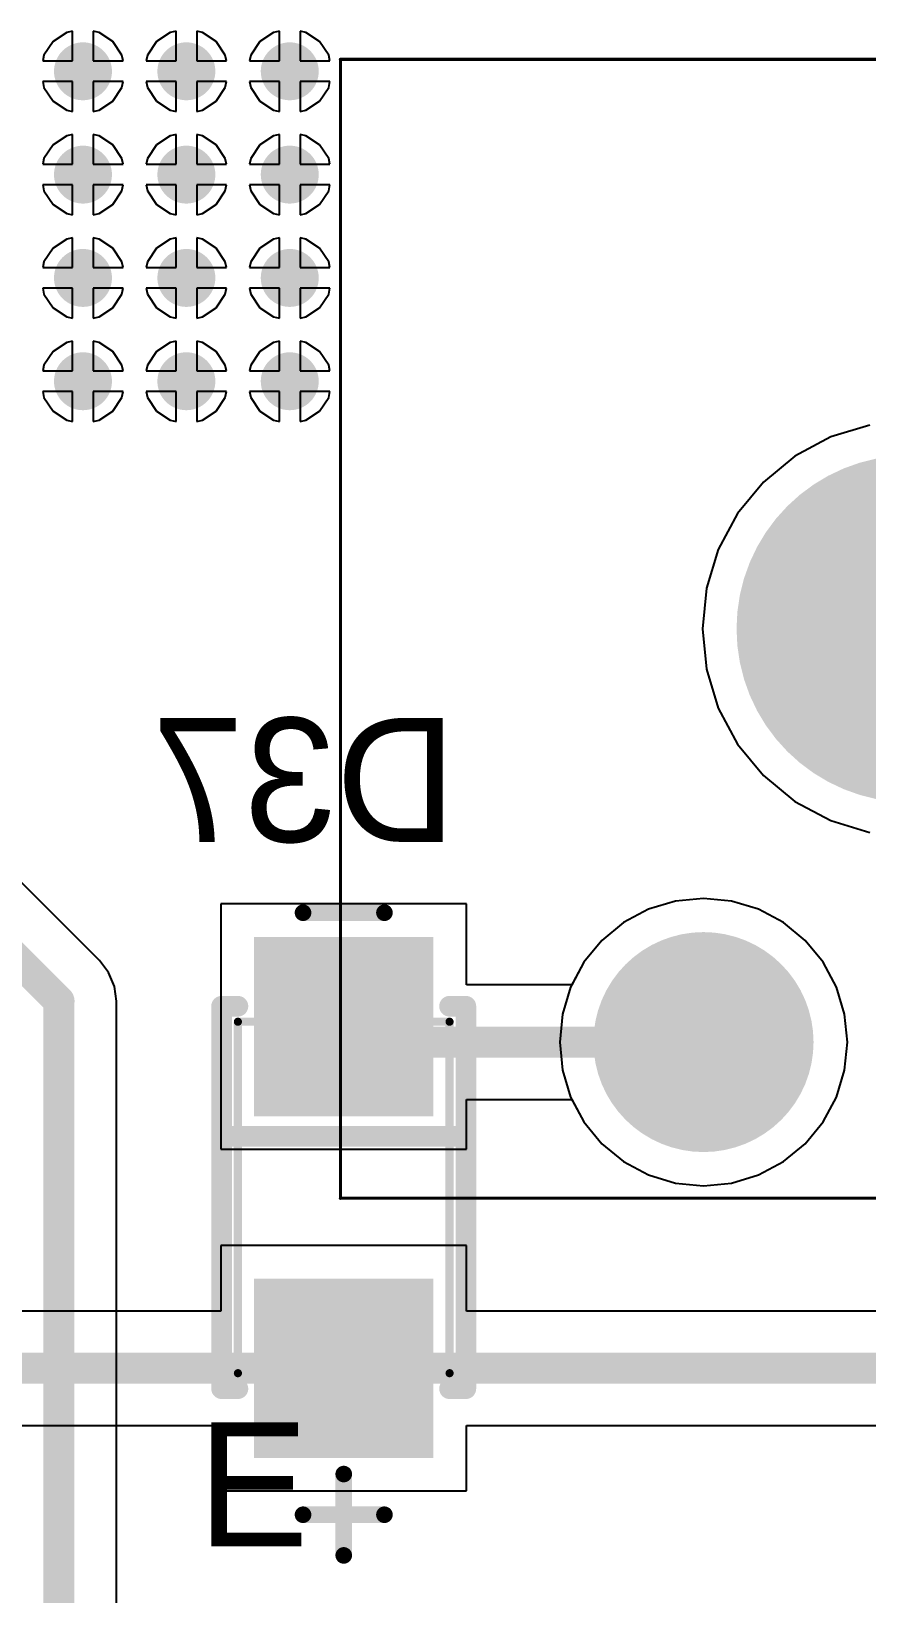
# Model space of a CAD drawing. Header units: millimetres. Extents: x 25 to 374, y 23 to 150.
# Drawn here: x 90.89 to 101.16, y 80.29 to 99.5 of the extents above; entities that cross this region are included whole.
import ezdxf

# ---------------------------------------------------------------- set-up
doc = ezdxf.new("R2010")
doc.units = ezdxf.units.MM
for name, color, linetype in [('BottomLayer', 5, 'Continuous'), ('BottomOverlay', 54, 'Continuous'), ('BottomPaste', 16, 'Continuous'), ('BottomSolder', 6, 'Continuous'), ('Mechanical1', 6, 'Continuous'), ('Mechanical13', 56, 'Continuous'), ('Mechanical15', 56, 'Continuous'), ('MultiLayer', 9, 'Continuous'), ('PadHoleLayer', 156, 'Continuous'), ('TopLayer', 1, 'Continuous'), ('TopOverlay', 2, 'Continuous'), ('TopSolder', 216, 'Continuous'), ('ViaHoleLayer', 16, 'Continuous')]:
    doc.layers.add(name, color=color, linetype=linetype)

# ---------------------------------------------------------------- blocks, each defined once
blk = doc.blocks.new('SMA_DO_214AC__S1_B_65')
at = {"layer": 'BottomLayer'}
for points in [[(-1.1, -1), (-1.1, 1), (-3.1, -1), (-3.1, 1)], [(3.1, -1), (3.1, 1), (1.1, -1), (1.1, 1)]]:
    blk.add_solid(points, dxfattribs=at)
at = {"layer": 'BottomOverlay', "const_width": 0.254}
for points in [[(-2.35, 1.3), (-2.35, 1.5)], [(2.35, 1.5), (-2.35, 1.5)], [(-0.75, -1.5), (-0.75, 1.5)], [(2.35, 1.3), (2.35, 1.5)], [(-2.35, -1.5), (-2.35, -1.3)], [(2.35, -1.5), (2.35, -1.3)], [(2.35, -1.5), (-2.35, -1.5)]]:
    blk.add_lwpolyline(points, dxfattribs=at)
at = {"layer": 'BottomOverlay', "const_width": 0.127}
for points in [[(-2.414, 1.5, 1), (-2.287, 1.5, 1)], [(-2.414, 1.5, 1), (-2.287, 1.5, 1)], [(-0.814, 1.5, 1), (-0.687, 1.5, 1)], [(2.287, 1.5, 1), (2.414, 1.5, 1)], [(2.287, 1.5, 1), (2.414, 1.5, 1)], [(-2.414, 1.3, 1), (-2.287, 1.3, 1)], [(2.287, 1.3, 1), (2.414, 1.3, 1)], [(-2.414, -1.3, 1), (-2.287, -1.3, 1)], [(2.287, -1.3, 1), (2.414, -1.3, 1)], [(-2.414, -1.5, 1), (-2.287, -1.5, 1)], [(-2.414, -1.5, 1), (-2.287, -1.5, 1)], [(-0.814, -1.5, 1), (-0.687, -1.5, 1)], [(2.287, -1.5, 1), (2.414, -1.5, 1)], [(2.287, -1.5, 1), (2.414, -1.5, 1)]]:
    blk.add_lwpolyline(points, format="xyb", close=True, dxfattribs=at)
at = {"layer": 'BottomPaste'}
for points in [[(-1.1, -1), (-1.1, 1), (-3.1, -1), (-3.1, 1)], [(3.1, -1), (3.1, 1), (1.1, -1), (1.1, 1)]]:
    blk.add_solid(points, dxfattribs=at)
at = {"layer": 'BottomSolder'}
for points in [[(-0.998, -1.102), (-0.998, 1.102), (-3.202, -1.102), (-3.202, 1.102)], [(3.202, -1.102), (3.202, 1.102), (0.998, -1.102), (0.998, 1.102)]]:
    blk.add_solid(points, dxfattribs=at)
at = {"layer": 'Mechanical13', "const_width": 0.1}
for points in [[(2.16, 1.3), (-2.16, 1.3)], [(-2.16, -1.3), (-2.16, 1.3)], [(2.16, -1.3), (2.16, 1.3)], [(2.16, -1.3), (-2.16, -1.3)]]:
    blk.add_lwpolyline(points, dxfattribs=at)
at = {"layer": 'Mechanical13', "const_width": 0.05}
for points in [[(-2.185, 1.3, 1), (-2.135, 1.3, 1)], [(-2.185, 1.3, 1), (-2.135, 1.3, 1)], [(2.135, 1.3, 1), (2.185, 1.3, 1)], [(2.135, 1.3, 1), (2.185, 1.3, 1)], [(-2.185, -1.3, 1), (-2.135, -1.3, 1)], [(-2.185, -1.3, 1), (-2.135, -1.3, 1)], [(2.135, -1.3, 1), (2.185, -1.3, 1)], [(2.135, -1.3, 1), (2.185, -1.3, 1)]]:
    blk.add_lwpolyline(points, format="xyb", close=True, dxfattribs=at)
at = {"layer": 'Mechanical15', "const_width": 0.203}
for points in [[(-3.5, -0.5), (-3.5, 0.5)], [(3.9, -0.5), (3.9, 0.5)], [(4.4, 0), (3.4, 0)]]:
    blk.add_lwpolyline(points, dxfattribs=at)
at = {"layer": 'Mechanical15', "const_width": 0.102}
for points in [[(-3.551, 0.5, 1), (-3.449, 0.5, 1)], [(3.849, 0.5, 1), (3.951, 0.5, 1)], [(3.349, 0, 1), (3.451, 0, 1)], [(4.349, 0, 1), (4.451, 0, 1)], [(-3.551, -0.5, 1), (-3.449, -0.5, 1)], [(3.849, -0.5, 1), (3.951, -0.5, 1)]]:
    blk.add_lwpolyline(points, format="xyb", close=True, dxfattribs=at)
blk = doc.blocks.new('MX_SW_3_157')
at = {"layer": 'BottomLayer'}
for points, const_width in [([(-1.016, 0, 1), (1.016, 0, 1)], 2.032), ([(3.185, -2.54, 1), (4.435, -2.54, 1)], 1.25), ([(-3.165, -5.08, 1), (-1.915, -5.08, 1)], 1.25)]:
    blk.add_lwpolyline(points, format="xyb", close=True, dxfattribs=dict(at, const_width=const_width))
at = {"layer": 'BottomSolder'}
for points, const_width in [([(-1.067, 0, 1), (1.067, 0, 1)], 2.134), ([(3.134, -2.54, 1), (4.486, -2.54, 1)], 1.352), ([(-3.216, -5.08, 1), (-1.864, -5.08, 1)], 1.352)]:
    blk.add_lwpolyline(points, format="xyb", close=True, dxfattribs=dict(at, const_width=const_width))
at = {"layer": 'Mechanical1', "const_width": 0.0381}
for points in [[(-7, -7), (-7, 7)], [(-7, 7), (7, 7)], [(7, -7), (7, 7)], [(-7, -7), (7, -7)]]:
    blk.add_lwpolyline(points, dxfattribs=at)
at = {"layer": 'Mechanical1', "const_width": 0.0191}
for points in [[(-7.01, 7, 1), (-6.99, 7, 1)], [(-7.01, 7, 1), (-6.99, 7, 1)], [(6.99, 7, 1), (7.01, 7, 1)], [(6.99, 7, 1), (7.01, 7, 1)], [(-7.01, -7, 1), (-6.99, -7, 1)], [(-7.01, -7, 1), (-6.99, -7, 1)], [(6.99, -7, 1), (7.01, -7, 1)], [(6.99, -7, 1), (7.01, -7, 1)]]:
    blk.add_lwpolyline(points, format="xyb", close=True, dxfattribs=at)
at = {"layer": 'MultiLayer'}
for points, const_width in [([(-1.016, 0, 1), (1.016, 0, 1)], 2.032), ([(3.185, -2.54, 1), (4.435, -2.54, 1)], 1.25), ([(-3.165, -5.08, 1), (-1.915, -5.08, 1)], 1.25)]:
    blk.add_lwpolyline(points, format="xyb", close=True, dxfattribs=dict(at, const_width=const_width))
at = {"layer": 'PadHoleLayer'}
for points, const_width in [([(-1.016, 0, 1), (1.016, 0, 1)], 2.032), ([(3.435, -2.54, 1), (4.185, -2.54, 1)], 0.75), ([(-2.915, -5.08, 1), (-2.165, -5.08, 1)], 0.75)]:
    blk.add_lwpolyline(points, format="xyb", close=True, dxfattribs=dict(at, const_width=const_width))
at = {"layer": 'TopLayer'}
for points, const_width in [([(-1.016, 0, 1), (1.016, 0, 1)], 2.032), ([(3.185, -2.54, 1), (4.435, -2.54, 1)], 1.25), ([(-3.165, -5.08, 1), (-1.915, -5.08, 1)], 1.25)]:
    blk.add_lwpolyline(points, format="xyb", close=True, dxfattribs=dict(at, const_width=const_width))
at = {"layer": 'TopSolder'}
for points, const_width in [([(-1.067, 0, 1), (1.067, 0, 1)], 2.134), ([(3.134, -2.54, 1), (4.486, -2.54, 1)], 1.352), ([(-3.216, -5.08, 1), (-1.864, -5.08, 1)], 1.352)]:
    blk.add_lwpolyline(points, format="xyb", close=True, dxfattribs=dict(at, const_width=const_width))

msp = doc.modelspace()

# ---------------------------------------------------------------- linework, layer by layer
at = {"layer": 'BottomLayer'}
for p, q in [((91.402, 99.499), (91.331, 99.485)), ((91.402, 99.134), (91.402, 99.499)), ((91.727, 99.485), (91.656, 99.499)), ((91.656, 99.499), (91.656, 99.134)), ((92.672, 99.499), (92.601, 99.485)), ((92.672, 99.134), (92.672, 99.499)), ((92.997, 99.485), (92.926, 99.499)), ((92.926, 99.499), (92.926, 99.134)), ((93.942, 99.499), (93.871, 99.485)), ((93.942, 99.134), (93.942, 99.499)), ((94.267, 99.485), (94.196, 99.499)), ((94.196, 99.499), (94.196, 99.134)), ((91.163, 99.373), (91.05, 99.205)), ((91.331, 99.485), (91.163, 99.373)), ((91.895, 99.373), (91.727, 99.485)), ((92.007, 99.205), (91.895, 99.373)), ((92.433, 99.373), (92.32, 99.205)), ((92.601, 99.485), (92.433, 99.373)), ((93.165, 99.373), (92.997, 99.485)), ((93.277, 99.205), (93.165, 99.373)), ((93.703, 99.373), (93.59, 99.205)), ((93.871, 99.485), (93.703, 99.373)), ((94.435, 99.373), (94.267, 99.485)), ((94.547, 99.205), (94.435, 99.373)), ((91.05, 99.205), (91.036, 99.134)), ((91.036, 99.134), (91.402, 99.134)), ((91.656, 99.134), (92.022, 99.134)), ((92.022, 99.134), (92.007, 99.205)), ((92.32, 99.205), (92.306, 99.134)), ((92.306, 99.134), (92.672, 99.134)), ((92.926, 99.134), (93.292, 99.134)), ((93.292, 99.134), (93.277, 99.205)), ((93.59, 99.205), (93.576, 99.134)), ((93.576, 99.134), (93.942, 99.134)), ((94.196, 99.134), (94.562, 99.134)), ((94.562, 99.134), (94.547, 99.205)), ((91.402, 98.88), (91.036, 98.88)), ((91.036, 98.88), (91.05, 98.808)), ((91.05, 98.808), (91.163, 98.64)), ((91.402, 98.514), (91.402, 98.88)), ((92.022, 98.88), (91.656, 98.88)), ((91.656, 98.88), (91.656, 98.514)), ((91.895, 98.64), (92.007, 98.808)), ((92.007, 98.808), (92.022, 98.88)), ((92.672, 98.88), (92.306, 98.88)), ((92.306, 98.88), (92.32, 98.808)), ((92.32, 98.808), (92.433, 98.64)), ((92.672, 98.514), (92.672, 98.88)), ((93.292, 98.88), (92.926, 98.88)), ((92.926, 98.88), (92.926, 98.514)), ((93.165, 98.64), (93.277, 98.808)), ((93.277, 98.808), (93.292, 98.88)), ((93.942, 98.88), (93.576, 98.88)), ((93.576, 98.88), (93.59, 98.808)), ((93.59, 98.808), (93.703, 98.64)), ((93.942, 98.514), (93.942, 98.88)), ((94.562, 98.88), (94.196, 98.88)), ((94.196, 98.88), (94.196, 98.514)), ((94.435, 98.64), (94.547, 98.808)), ((94.547, 98.808), (94.562, 98.88)), ((91.163, 98.64), (91.331, 98.528)), ((91.727, 98.528), (91.895, 98.64)), ((92.433, 98.64), (92.601, 98.528)), ((92.997, 98.528), (93.165, 98.64)), ((93.703, 98.64), (93.871, 98.528)), ((94.267, 98.528), (94.435, 98.64)), ((91.331, 98.528), (91.402, 98.514)), ((91.656, 98.514), (91.727, 98.528)), ((92.601, 98.528), (92.672, 98.514)), ((92.926, 98.514), (92.997, 98.528)), ((93.871, 98.528), (93.942, 98.514)), ((94.196, 98.514), (94.267, 98.528)), ((91.331, 98.215), (91.163, 98.103)), ((91.402, 98.229), (91.331, 98.215)), ((91.402, 97.864), (91.402, 98.229)), ((91.727, 98.215), (91.656, 98.229)), ((91.656, 98.229), (91.656, 97.864)), ((91.895, 98.103), (91.727, 98.215)), ((92.601, 98.215), (92.433, 98.103)), ((92.672, 98.229), (92.601, 98.215)), ((92.672, 97.864), (92.672, 98.229)), ((92.997, 98.215), (92.926, 98.229)), ((92.926, 98.229), (92.926, 97.864)), ((93.165, 98.103), (92.997, 98.215)), ((93.871, 98.215), (93.703, 98.103)), ((93.942, 98.229), (93.871, 98.215)), ((93.942, 97.864), (93.942, 98.229)), ((94.267, 98.215), (94.196, 98.229)), ((94.196, 98.229), (94.196, 97.864)), ((94.435, 98.103), (94.267, 98.215)), ((91.163, 98.103), (91.05, 97.935)), ((92.007, 97.935), (91.895, 98.103)), ((92.433, 98.103), (92.32, 97.935)), ((93.277, 97.935), (93.165, 98.103)), ((93.703, 98.103), (93.59, 97.935)), ((94.547, 97.935), (94.435, 98.103)), ((91.05, 97.935), (91.036, 97.864)), ((91.036, 97.864), (91.402, 97.864)), ((91.656, 97.864), (92.022, 97.864)), ((92.022, 97.864), (92.007, 97.935)), ((92.32, 97.935), (92.306, 97.864)), ((92.306, 97.864), (92.672, 97.864)), ((92.926, 97.864), (93.292, 97.864)), ((93.292, 97.864), (93.277, 97.935)), ((93.59, 97.935), (93.576, 97.864)), ((93.576, 97.864), (93.942, 97.864)), ((94.196, 97.864), (94.562, 97.864)), ((94.562, 97.864), (94.547, 97.935)), ((91.402, 97.61), (91.036, 97.61)), ((91.036, 97.61), (91.05, 97.538)), ((91.402, 97.244), (91.402, 97.61)), ((92.022, 97.61), (91.656, 97.61)), ((91.656, 97.61), (91.656, 97.244)), ((92.007, 97.538), (92.022, 97.61)), ((92.672, 97.61), (92.306, 97.61)), ((92.306, 97.61), (92.32, 97.538)), ((92.672, 97.244), (92.672, 97.61)), ((93.292, 97.61), (92.926, 97.61)), ((92.926, 97.61), (92.926, 97.244)), ((93.277, 97.538), (93.292, 97.61)), ((93.942, 97.61), (93.576, 97.61)), ((93.576, 97.61), (93.59, 97.538)), ((93.942, 97.244), (93.942, 97.61)), ((94.562, 97.61), (94.196, 97.61)), ((94.196, 97.61), (94.196, 97.244)), ((94.547, 97.538), (94.562, 97.61)), ((91.05, 97.538), (91.163, 97.37)), ((91.895, 97.37), (92.007, 97.538)), ((92.32, 97.538), (92.433, 97.37)), ((93.165, 97.37), (93.277, 97.538)), ((93.59, 97.538), (93.703, 97.37)), ((94.435, 97.37), (94.547, 97.538)), ((91.163, 97.37), (91.331, 97.258)), ((91.331, 97.258), (91.402, 97.244)), ((91.656, 97.244), (91.727, 97.258)), ((91.727, 97.258), (91.895, 97.37)), ((92.433, 97.37), (92.601, 97.258)), ((92.601, 97.258), (92.672, 97.244)), ((92.926, 97.244), (92.997, 97.258)), ((92.997, 97.258), (93.165, 97.37)), ((93.703, 97.37), (93.871, 97.258)), ((93.871, 97.258), (93.942, 97.244)), ((94.196, 97.244), (94.267, 97.258)), ((94.267, 97.258), (94.435, 97.37)), ((91.163, 96.833), (91.05, 96.665)), ((91.331, 96.945), (91.163, 96.833)), ((91.402, 96.959), (91.331, 96.945)), ((91.402, 96.594), (91.402, 96.959)), ((91.727, 96.945), (91.656, 96.959)), ((91.656, 96.959), (91.656, 96.594)), ((91.895, 96.833), (91.727, 96.945)), ((92.007, 96.665), (91.895, 96.833)), ((92.433, 96.833), (92.32, 96.665)), ((92.601, 96.945), (92.433, 96.833)), ((92.672, 96.959), (92.601, 96.945)), ((92.672, 96.594), (92.672, 96.959)), ((92.997, 96.945), (92.926, 96.959)), ((92.926, 96.959), (92.926, 96.594)), ((93.165, 96.833), (92.997, 96.945)), ((93.277, 96.665), (93.165, 96.833)), ((93.703, 96.833), (93.59, 96.665)), ((93.871, 96.945), (93.703, 96.833)), ((93.942, 96.959), (93.871, 96.945)), ((93.942, 96.594), (93.942, 96.959)), ((94.267, 96.945), (94.196, 96.959)), ((94.196, 96.959), (94.196, 96.594)), ((94.435, 96.833), (94.267, 96.945)), ((94.547, 96.665), (94.435, 96.833)), ((91.05, 96.665), (91.036, 96.594)), ((92.022, 96.594), (92.007, 96.665)), ((92.32, 96.665), (92.306, 96.594)), ((93.292, 96.594), (93.277, 96.665)), ((93.59, 96.665), (93.576, 96.594)), ((94.562, 96.594), (94.547, 96.665)), ((91.036, 96.594), (91.402, 96.594)), ((91.656, 96.594), (92.022, 96.594)), ((92.306, 96.594), (92.672, 96.594)), ((92.926, 96.594), (93.292, 96.594)), ((93.576, 96.594), (93.942, 96.594)), ((94.196, 96.594), (94.562, 96.594)), ((91.402, 96.34), (91.036, 96.34)), ((91.036, 96.34), (91.05, 96.268)), ((91.05, 96.268), (91.163, 96.1)), ((91.402, 95.974), (91.402, 96.34)), ((92.022, 96.34), (91.656, 96.34)), ((91.656, 96.34), (91.656, 95.974)), ((91.895, 96.1), (92.007, 96.268)), ((92.007, 96.268), (92.022, 96.34)), ((92.672, 96.34), (92.306, 96.34)), ((92.306, 96.34), (92.32, 96.268)), ((92.32, 96.268), (92.433, 96.1)), ((92.672, 95.974), (92.672, 96.34)), ((93.292, 96.34), (92.926, 96.34)), ((92.926, 96.34), (92.926, 95.974)), ((93.165, 96.1), (93.277, 96.268)), ((93.277, 96.268), (93.292, 96.34)), ((93.942, 96.34), (93.576, 96.34)), ((93.576, 96.34), (93.59, 96.268)), ((93.59, 96.268), (93.703, 96.1)), ((93.942, 95.974), (93.942, 96.34)), ((94.562, 96.34), (94.196, 96.34)), ((94.196, 96.34), (94.196, 95.974)), ((94.435, 96.1), (94.547, 96.268)), ((94.547, 96.268), (94.562, 96.34)), ((91.163, 96.1), (91.331, 95.988)), ((91.727, 95.988), (91.895, 96.1)), ((92.433, 96.1), (92.601, 95.988)), ((92.997, 95.988), (93.165, 96.1)), ((93.703, 96.1), (93.871, 95.988)), ((94.267, 95.988), (94.435, 96.1)), ((91.331, 95.988), (91.402, 95.974)), ((91.656, 95.974), (91.727, 95.988)), ((92.601, 95.988), (92.672, 95.974)), ((92.926, 95.974), (92.997, 95.988)), ((93.871, 95.988), (93.942, 95.974)), ((94.196, 95.974), (94.267, 95.988)), ((91.331, 95.675), (91.163, 95.563)), ((91.402, 95.689), (91.331, 95.675)), ((91.402, 95.324), (91.402, 95.689)), ((91.727, 95.675), (91.656, 95.689)), ((91.656, 95.689), (91.656, 95.324)), ((91.895, 95.563), (91.727, 95.675)), ((92.601, 95.675), (92.433, 95.563)), ((92.672, 95.689), (92.601, 95.675)), ((92.672, 95.324), (92.672, 95.689)), ((92.997, 95.675), (92.926, 95.689)), ((92.926, 95.689), (92.926, 95.324)), ((93.165, 95.563), (92.997, 95.675)), ((93.871, 95.675), (93.703, 95.563)), ((93.942, 95.689), (93.871, 95.675)), ((93.942, 95.324), (93.942, 95.689)), ((94.267, 95.675), (94.196, 95.689)), ((94.196, 95.689), (94.196, 95.324)), ((94.435, 95.563), (94.267, 95.675)), ((91.163, 95.563), (91.05, 95.395)), ((92.007, 95.395), (91.895, 95.563)), ((92.433, 95.563), (92.32, 95.395)), ((93.277, 95.395), (93.165, 95.563)), ((93.703, 95.563), (93.59, 95.395)), ((94.547, 95.395), (94.435, 95.563)), ((91.05, 95.395), (91.036, 95.324)), ((91.036, 95.324), (91.402, 95.324)), ((91.656, 95.324), (92.022, 95.324)), ((92.022, 95.324), (92.007, 95.395)), ((92.32, 95.395), (92.306, 95.324)), ((92.306, 95.324), (92.672, 95.324)), ((92.926, 95.324), (93.292, 95.324)), ((93.292, 95.324), (93.277, 95.395)), ((93.59, 95.395), (93.576, 95.324)), ((93.576, 95.324), (93.942, 95.324)), ((94.196, 95.324), (94.562, 95.324)), ((94.562, 95.324), (94.547, 95.395)), ((91.402, 95.07), (91.036, 95.07)), ((91.036, 95.07), (91.05, 94.998)), ((91.05, 94.998), (91.163, 94.83)), ((91.402, 94.704), (91.402, 95.07)), ((92.022, 95.07), (91.656, 95.07)), ((91.656, 95.07), (91.656, 94.704)), ((91.895, 94.83), (92.007, 94.998)), ((92.007, 94.998), (92.022, 95.07)), ((92.672, 95.07), (92.306, 95.07)), ((92.306, 95.07), (92.32, 94.998)), ((92.32, 94.998), (92.433, 94.83)), ((92.672, 94.704), (92.672, 95.07)), ((93.292, 95.07), (92.926, 95.07)), ((92.926, 95.07), (92.926, 94.704)), ((93.165, 94.83), (93.277, 94.998)), ((93.277, 94.998), (93.292, 95.07)), ((93.942, 95.07), (93.576, 95.07)), ((93.576, 95.07), (93.59, 94.998)), ((93.59, 94.998), (93.703, 94.83)), ((93.942, 94.704), (93.942, 95.07)), ((94.562, 95.07), (94.196, 95.07)), ((94.196, 95.07), (94.196, 94.704)), ((94.435, 94.83), (94.547, 94.998)), ((94.547, 94.998), (94.562, 95.07)), ((91.163, 94.83), (91.331, 94.718)), ((91.331, 94.718), (91.402, 94.704)), ((91.656, 94.704), (91.727, 94.718)), ((91.727, 94.718), (91.895, 94.83)), ((92.433, 94.83), (92.601, 94.718)), ((92.601, 94.718), (92.672, 94.704)), ((92.926, 94.704), (92.997, 94.718)), ((92.997, 94.718), (93.165, 94.83)), ((93.703, 94.83), (93.871, 94.718)), ((93.871, 94.718), (93.942, 94.704)), ((94.196, 94.704), (94.267, 94.718)), ((94.267, 94.718), (94.435, 94.83)), ((100.715, 94.512), (100.273, 94.276)), ((101.194, 94.657), (100.715, 94.512)), ((100.273, 94.276), (99.887, 93.958)), ((99.887, 93.958), (99.569, 93.572)), ((99.569, 93.572), (99.333, 93.13)), ((99.333, 93.13), (99.188, 92.652)), ((99.188, 92.652), (99.139, 92.154)), ((99.139, 92.154), (99.188, 91.656)), ((99.188, 91.656), (99.333, 91.177)), ((99.333, 91.177), (99.569, 90.736)), ((99.569, 90.736), (99.887, 90.349)), ((99.887, 90.349), (100.273, 90.032)), ((100.273, 90.032), (100.715, 89.796)), ((100.715, 89.796), (101.194, 89.65)), ((96.24, 88.772), (93.224, 88.772)), ((93.224, 88.772), (93.224, 85.756)), ((96.24, 87.778), (96.24, 88.772)), ((98.807, 88.806), (98.475, 88.706)), ((99.151, 88.84), (98.807, 88.806)), ((99.496, 88.806), (99.151, 88.84)), ((99.827, 88.706), (99.496, 88.806)), ((98.475, 88.706), (98.17, 88.543)), ((100.133, 88.543), (99.827, 88.706)), ((98.17, 88.543), (97.902, 88.323)), ((100.401, 88.323), (100.133, 88.543)), ((97.902, 88.323), (97.683, 88.055)), ((100.62, 88.055), (100.401, 88.323)), ((97.683, 88.055), (97.535, 87.778)), ((100.783, 87.75), (100.62, 88.055)), ((97.535, 87.778), (96.24, 87.778)), ((100.884, 87.418), (100.783, 87.75)), ((100.918, 87.074), (100.884, 87.418)), ((100.884, 86.729), (100.918, 87.074)), ((100.783, 86.398), (100.884, 86.729)), ((96.24, 85.756), (96.24, 86.369)), ((96.24, 86.369), (97.535, 86.369)), ((97.535, 86.369), (97.683, 86.092)), ((100.62, 86.092), (100.783, 86.398)), ((97.683, 86.092), (97.902, 85.825)), ((100.401, 85.825), (100.62, 86.092)), ((93.224, 85.756), (96.24, 85.756)), ((97.902, 85.825), (98.17, 85.605)), ((100.133, 85.605), (100.401, 85.825)), ((98.17, 85.605), (98.475, 85.442)), ((99.827, 85.442), (100.133, 85.605)), ((98.475, 85.442), (98.807, 85.341)), ((98.807, 85.341), (99.151, 85.307)), ((99.151, 85.307), (99.496, 85.341)), ((99.496, 85.341), (99.827, 85.442)), ((96.24, 84.572), (93.224, 84.572)), ((93.224, 84.572), (93.224, 83.768)), ((96.24, 83.768), (96.24, 84.572)), ((93.224, 83.768), (77.167, 83.768)), ((112.297, 83.768), (96.24, 83.768)), ((77.167, 82.359), (93.224, 82.359)), ((93.224, 82.359), (93.224, 81.556)), ((96.24, 81.556), (96.24, 82.359)), ((96.24, 82.359), (112.297, 82.359)), ((93.224, 81.556), (96.24, 81.556))]:
    msp.add_line(p, q, dxfattribs=at)
for points, const_width in [([(91.402, 99.007, 1), (91.656, 99.007, 1)], 0.254), ([(92.672, 99.007, 1), (92.926, 99.007, 1)], 0.254), ([(93.942, 99.007, 1), (94.196, 99.007, 1)], 0.254), ([(91.402, 97.737, 1), (91.656, 97.737, 1)], 0.254), ([(92.672, 97.737, 1), (92.926, 97.737, 1)], 0.254), ([(93.942, 97.737, 1), (94.196, 97.737, 1)], 0.254), ([(91.402, 96.467, 1), (91.656, 96.467, 1)], 0.254), ([(92.672, 96.467, 1), (92.926, 96.467, 1)], 0.254), ([(93.942, 96.467, 1), (94.196, 96.467, 1)], 0.254), ([(91.402, 95.197, 1), (91.656, 95.197, 1)], 0.254), ([(92.672, 95.197, 1), (92.926, 95.197, 1)], 0.254), ([(93.942, 95.197, 1), (94.196, 95.197, 1)], 0.254), ([(94.827, 87.074, 1), (95.017, 87.074, 1)], 0.191), ([(99.056, 87.074, 1), (99.247, 87.074, 1)], 0.191), ([(94.637, 83.064, 1), (94.827, 83.064, 1)], 0.191), ([(94.637, 83.064, 1), (94.827, 83.064, 1)], 0.191)]:
    msp.add_lwpolyline(points, format="xyb", close=True, dxfattribs=dict(at, const_width=const_width))
at = {"layer": 'BottomLayer', "const_width": 0.381}
for points in [[(94.922, 87.074), (99.151, 87.074)], [(75.659, 83.064), (94.732, 83.064)], [(94.732, 83.064), (113.805, 83.064)]]:
    msp.add_lwpolyline(points, dxfattribs=at)
at = {"layer": 'BottomSolder', "const_width": 0.356}
for points in [[(91.351, 99.007, 1), (91.707, 99.007, 1)], [(92.621, 99.007, 1), (92.977, 99.007, 1)], [(93.891, 99.007, 1), (94.247, 99.007, 1)], [(91.351, 97.737, 1), (91.707, 97.737, 1)], [(92.621, 97.737, 1), (92.977, 97.737, 1)], [(93.891, 97.737, 1), (94.247, 97.737, 1)], [(91.351, 96.467, 1), (91.707, 96.467, 1)], [(92.621, 96.467, 1), (92.977, 96.467, 1)], [(93.891, 96.467, 1), (94.247, 96.467, 1)], [(91.351, 95.197, 1), (91.707, 95.197, 1)], [(92.621, 95.197, 1), (92.977, 95.197, 1)], [(93.891, 95.197, 1), (94.247, 95.197, 1)]]:
    msp.add_lwpolyline(points, format="xyb", close=True, dxfattribs=at)
at = {"layer": 'Mechanical1', "const_width": 0.0127}
for points in [[(94.695, 99.155), (108.694, 99.155)], [(94.695, 85.156), (94.695, 99.155)], [(94.695, 85.156), (108.694, 85.156)]]:
    msp.add_lwpolyline(points, dxfattribs=at)
at = {"layer": 'Mechanical1', "const_width": 0.00635}
for points in [[(94.692, 99.155, 1), (94.698, 99.155, 1)], [(94.692, 99.155, 1), (94.698, 99.155, 1)], [(94.692, 85.156, 1), (94.698, 85.156, 1)], [(94.692, 85.156, 1), (94.698, 85.156, 1)]]:
    msp.add_lwpolyline(points, format="xyb", close=True, dxfattribs=at)
at = {"layer": 'MultiLayer', "const_width": 0.254}
for points in [[(91.402, 99.007, 1), (91.656, 99.007, 1)], [(92.672, 99.007, 1), (92.926, 99.007, 1)], [(93.942, 99.007, 1), (94.196, 99.007, 1)], [(91.402, 97.737, 1), (91.656, 97.737, 1)], [(92.672, 97.737, 1), (92.926, 97.737, 1)], [(93.942, 97.737, 1), (94.196, 97.737, 1)], [(91.402, 96.467, 1), (91.656, 96.467, 1)], [(92.672, 96.467, 1), (92.926, 96.467, 1)], [(93.942, 96.467, 1), (94.196, 96.467, 1)], [(91.402, 95.197, 1), (91.656, 95.197, 1)], [(92.672, 95.197, 1), (92.926, 95.197, 1)], [(93.942, 95.197, 1), (94.196, 95.197, 1)]]:
    msp.add_lwpolyline(points, format="xyb", close=True, dxfattribs=at)
at = {"layer": 'TopLayer'}
for p, q in [((91.402, 99.499), (91.331, 99.485)), ((91.402, 99.134), (91.402, 99.499)), ((91.727, 99.485), (91.656, 99.499)), ((91.656, 99.499), (91.656, 99.134)), ((92.672, 99.499), (92.601, 99.485)), ((92.672, 99.134), (92.672, 99.499)), ((92.997, 99.485), (92.926, 99.499)), ((92.926, 99.499), (92.926, 99.134)), ((93.942, 99.499), (93.871, 99.485)), ((93.942, 99.134), (93.942, 99.499)), ((94.267, 99.485), (94.196, 99.499)), ((94.196, 99.499), (94.196, 99.134)), ((91.163, 99.373), (91.05, 99.205)), ((91.331, 99.485), (91.163, 99.373)), ((91.895, 99.373), (91.727, 99.485)), ((92.007, 99.205), (91.895, 99.373)), ((92.433, 99.373), (92.32, 99.205)), ((92.601, 99.485), (92.433, 99.373)), ((93.165, 99.373), (92.997, 99.485)), ((93.277, 99.205), (93.165, 99.373)), ((93.703, 99.373), (93.59, 99.205)), ((93.871, 99.485), (93.703, 99.373)), ((94.435, 99.373), (94.267, 99.485)), ((94.547, 99.205), (94.435, 99.373)), ((91.05, 99.205), (91.036, 99.134)), ((91.036, 99.134), (91.402, 99.134)), ((91.656, 99.134), (92.022, 99.134)), ((92.022, 99.134), (92.007, 99.205)), ((92.32, 99.205), (92.306, 99.134)), ((92.306, 99.134), (92.672, 99.134)), ((92.926, 99.134), (93.292, 99.134)), ((93.292, 99.134), (93.277, 99.205)), ((93.59, 99.205), (93.576, 99.134)), ((93.576, 99.134), (93.942, 99.134)), ((94.196, 99.134), (94.562, 99.134)), ((94.562, 99.134), (94.547, 99.205)), ((91.402, 98.88), (91.036, 98.88)), ((91.036, 98.88), (91.05, 98.808)), ((91.05, 98.808), (91.163, 98.64)), ((91.402, 98.514), (91.402, 98.88)), ((92.022, 98.88), (91.656, 98.88)), ((91.656, 98.88), (91.656, 98.514)), ((91.895, 98.64), (92.007, 98.808)), ((92.007, 98.808), (92.022, 98.88)), ((92.672, 98.88), (92.306, 98.88)), ((92.306, 98.88), (92.32, 98.808)), ((92.32, 98.808), (92.433, 98.64)), ((92.672, 98.514), (92.672, 98.88)), ((93.292, 98.88), (92.926, 98.88)), ((92.926, 98.88), (92.926, 98.514)), ((93.165, 98.64), (93.277, 98.808)), ((93.277, 98.808), (93.292, 98.88)), ((93.942, 98.88), (93.576, 98.88)), ((93.576, 98.88), (93.59, 98.808)), ((93.59, 98.808), (93.703, 98.64)), ((93.942, 98.514), (93.942, 98.88)), ((94.562, 98.88), (94.196, 98.88)), ((94.196, 98.88), (94.196, 98.514)), ((94.435, 98.64), (94.547, 98.808)), ((94.547, 98.808), (94.562, 98.88)), ((91.163, 98.64), (91.331, 98.528)), ((91.727, 98.528), (91.895, 98.64)), ((92.433, 98.64), (92.601, 98.528)), ((92.997, 98.528), (93.165, 98.64)), ((93.703, 98.64), (93.871, 98.528)), ((94.267, 98.528), (94.435, 98.64)), ((91.331, 98.528), (91.402, 98.514)), ((91.656, 98.514), (91.727, 98.528)), ((92.601, 98.528), (92.672, 98.514)), ((92.926, 98.514), (92.997, 98.528)), ((93.871, 98.528), (93.942, 98.514)), ((94.196, 98.514), (94.267, 98.528)), ((91.331, 98.215), (91.163, 98.103)), ((91.402, 98.229), (91.331, 98.215)), ((91.402, 97.864), (91.402, 98.229)), ((91.727, 98.215), (91.656, 98.229)), ((91.656, 98.229), (91.656, 97.864)), ((91.895, 98.103), (91.727, 98.215)), ((92.601, 98.215), (92.433, 98.103)), ((92.672, 98.229), (92.601, 98.215)), ((92.672, 97.864), (92.672, 98.229)), ((92.997, 98.215), (92.926, 98.229)), ((92.926, 98.229), (92.926, 97.864)), ((93.165, 98.103), (92.997, 98.215)), ((93.871, 98.215), (93.703, 98.103)), ((93.942, 98.229), (93.871, 98.215)), ((93.942, 97.864), (93.942, 98.229)), ((94.267, 98.215), (94.196, 98.229)), ((94.196, 98.229), (94.196, 97.864)), ((94.435, 98.103), (94.267, 98.215)), ((91.163, 98.103), (91.05, 97.935)), ((92.007, 97.935), (91.895, 98.103)), ((92.433, 98.103), (92.32, 97.935)), ((93.277, 97.935), (93.165, 98.103)), ((93.703, 98.103), (93.59, 97.935)), ((94.547, 97.935), (94.435, 98.103)), ((91.05, 97.935), (91.036, 97.864)), ((91.036, 97.864), (91.402, 97.864)), ((91.656, 97.864), (92.022, 97.864)), ((92.022, 97.864), (92.007, 97.935)), ((92.32, 97.935), (92.306, 97.864)), ((92.306, 97.864), (92.672, 97.864)), ((92.926, 97.864), (93.292, 97.864)), ((93.292, 97.864), (93.277, 97.935)), ((93.59, 97.935), (93.576, 97.864)), ((93.576, 97.864), (93.942, 97.864)), ((94.196, 97.864), (94.562, 97.864)), ((94.562, 97.864), (94.547, 97.935)), ((91.402, 97.61), (91.036, 97.61)), ((91.036, 97.61), (91.05, 97.538)), ((91.402, 97.244), (91.402, 97.61)), ((92.022, 97.61), (91.656, 97.61)), ((91.656, 97.61), (91.656, 97.244)), ((92.007, 97.538), (92.022, 97.61)), ((92.672, 97.61), (92.306, 97.61)), ((92.306, 97.61), (92.32, 97.538)), ((92.672, 97.244), (92.672, 97.61)), ((93.292, 97.61), (92.926, 97.61)), ((92.926, 97.61), (92.926, 97.244)), ((93.277, 97.538), (93.292, 97.61)), ((93.942, 97.61), (93.576, 97.61)), ((93.576, 97.61), (93.59, 97.538)), ((93.942, 97.244), (93.942, 97.61)), ((94.562, 97.61), (94.196, 97.61)), ((94.196, 97.61), (94.196, 97.244)), ((94.547, 97.538), (94.562, 97.61)), ((91.05, 97.538), (91.163, 97.37)), ((91.895, 97.37), (92.007, 97.538)), ((92.32, 97.538), (92.433, 97.37)), ((93.165, 97.37), (93.277, 97.538)), ((93.59, 97.538), (93.703, 97.37)), ((94.435, 97.37), (94.547, 97.538)), ((91.163, 97.37), (91.331, 97.258)), ((91.331, 97.258), (91.402, 97.244)), ((91.656, 97.244), (91.727, 97.258)), ((91.727, 97.258), (91.895, 97.37)), ((92.433, 97.37), (92.601, 97.258)), ((92.601, 97.258), (92.672, 97.244)), ((92.926, 97.244), (92.997, 97.258)), ((92.997, 97.258), (93.165, 97.37)), ((93.703, 97.37), (93.871, 97.258)), ((93.871, 97.258), (93.942, 97.244)), ((94.196, 97.244), (94.267, 97.258)), ((94.267, 97.258), (94.435, 97.37)), ((91.163, 96.833), (91.05, 96.665)), ((91.331, 96.945), (91.163, 96.833)), ((91.402, 96.959), (91.331, 96.945)), ((91.402, 96.594), (91.402, 96.959)), ((91.727, 96.945), (91.656, 96.959)), ((91.656, 96.959), (91.656, 96.594)), ((91.895, 96.833), (91.727, 96.945)), ((92.007, 96.665), (91.895, 96.833)), ((92.433, 96.833), (92.32, 96.665)), ((92.601, 96.945), (92.433, 96.833)), ((92.672, 96.959), (92.601, 96.945)), ((92.672, 96.594), (92.672, 96.959)), ((92.997, 96.945), (92.926, 96.959)), ((92.926, 96.959), (92.926, 96.594)), ((93.165, 96.833), (92.997, 96.945)), ((93.277, 96.665), (93.165, 96.833)), ((93.703, 96.833), (93.59, 96.665)), ((93.871, 96.945), (93.703, 96.833)), ((93.942, 96.959), (93.871, 96.945)), ((93.942, 96.594), (93.942, 96.959)), ((94.267, 96.945), (94.196, 96.959)), ((94.196, 96.959), (94.196, 96.594)), ((94.435, 96.833), (94.267, 96.945)), ((94.547, 96.665), (94.435, 96.833)), ((91.05, 96.665), (91.036, 96.594)), ((92.022, 96.594), (92.007, 96.665)), ((92.32, 96.665), (92.306, 96.594)), ((93.292, 96.594), (93.277, 96.665)), ((93.59, 96.665), (93.576, 96.594)), ((94.562, 96.594), (94.547, 96.665)), ((91.036, 96.594), (91.402, 96.594)), ((91.656, 96.594), (92.022, 96.594)), ((92.306, 96.594), (92.672, 96.594)), ((92.926, 96.594), (93.292, 96.594)), ((93.576, 96.594), (93.942, 96.594)), ((94.196, 96.594), (94.562, 96.594)), ((91.402, 96.34), (91.036, 96.34)), ((91.036, 96.34), (91.05, 96.268)), ((91.05, 96.268), (91.163, 96.1)), ((91.402, 95.974), (91.402, 96.34)), ((92.022, 96.34), (91.656, 96.34)), ((91.656, 96.34), (91.656, 95.974)), ((91.895, 96.1), (92.007, 96.268)), ((92.007, 96.268), (92.022, 96.34)), ((92.672, 96.34), (92.306, 96.34)), ((92.306, 96.34), (92.32, 96.268)), ((92.32, 96.268), (92.433, 96.1)), ((92.672, 95.974), (92.672, 96.34)), ((93.292, 96.34), (92.926, 96.34)), ((92.926, 96.34), (92.926, 95.974)), ((93.165, 96.1), (93.277, 96.268)), ((93.277, 96.268), (93.292, 96.34)), ((93.942, 96.34), (93.576, 96.34)), ((93.576, 96.34), (93.59, 96.268)), ((93.59, 96.268), (93.703, 96.1)), ((93.942, 95.974), (93.942, 96.34)), ((94.562, 96.34), (94.196, 96.34)), ((94.196, 96.34), (94.196, 95.974)), ((94.435, 96.1), (94.547, 96.268)), ((94.547, 96.268), (94.562, 96.34)), ((91.163, 96.1), (91.331, 95.988)), ((91.727, 95.988), (91.895, 96.1)), ((92.433, 96.1), (92.601, 95.988)), ((92.997, 95.988), (93.165, 96.1)), ((93.703, 96.1), (93.871, 95.988)), ((94.267, 95.988), (94.435, 96.1)), ((91.331, 95.988), (91.402, 95.974)), ((91.656, 95.974), (91.727, 95.988)), ((92.601, 95.988), (92.672, 95.974)), ((92.926, 95.974), (92.997, 95.988)), ((93.871, 95.988), (93.942, 95.974)), ((94.196, 95.974), (94.267, 95.988)), ((91.331, 95.675), (91.163, 95.563)), ((91.402, 95.689), (91.331, 95.675)), ((91.402, 95.324), (91.402, 95.689)), ((91.727, 95.675), (91.656, 95.689)), ((91.656, 95.689), (91.656, 95.324)), ((91.895, 95.563), (91.727, 95.675)), ((92.601, 95.675), (92.433, 95.563)), ((92.672, 95.689), (92.601, 95.675)), ((92.672, 95.324), (92.672, 95.689)), ((92.997, 95.675), (92.926, 95.689)), ((92.926, 95.689), (92.926, 95.324)), ((93.165, 95.563), (92.997, 95.675)), ((93.871, 95.675), (93.703, 95.563)), ((93.942, 95.689), (93.871, 95.675)), ((93.942, 95.324), (93.942, 95.689)), ((94.267, 95.675), (94.196, 95.689)), ((94.196, 95.689), (94.196, 95.324)), ((94.435, 95.563), (94.267, 95.675)), ((91.163, 95.563), (91.05, 95.395)), ((92.007, 95.395), (91.895, 95.563)), ((92.433, 95.563), (92.32, 95.395)), ((93.277, 95.395), (93.165, 95.563)), ((93.703, 95.563), (93.59, 95.395)), ((94.547, 95.395), (94.435, 95.563)), ((91.05, 95.395), (91.036, 95.324)), ((91.036, 95.324), (91.402, 95.324)), ((91.656, 95.324), (92.022, 95.324)), ((92.022, 95.324), (92.007, 95.395)), ((92.32, 95.395), (92.306, 95.324)), ((92.306, 95.324), (92.672, 95.324)), ((92.926, 95.324), (93.292, 95.324)), ((93.292, 95.324), (93.277, 95.395)), ((93.59, 95.395), (93.576, 95.324)), ((93.576, 95.324), (93.942, 95.324)), ((94.196, 95.324), (94.562, 95.324)), ((94.562, 95.324), (94.547, 95.395)), ((91.402, 95.07), (91.036, 95.07)), ((91.036, 95.07), (91.05, 94.998)), ((91.05, 94.998), (91.163, 94.83)), ((91.402, 94.704), (91.402, 95.07)), ((92.022, 95.07), (91.656, 95.07)), ((91.656, 95.07), (91.656, 94.704)), ((91.895, 94.83), (92.007, 94.998)), ((92.007, 94.998), (92.022, 95.07)), ((92.672, 95.07), (92.306, 95.07)), ((92.306, 95.07), (92.32, 94.998)), ((92.32, 94.998), (92.433, 94.83)), ((92.672, 94.704), (92.672, 95.07)), ((93.292, 95.07), (92.926, 95.07)), ((92.926, 95.07), (92.926, 94.704)), ((93.165, 94.83), (93.277, 94.998)), ((93.277, 94.998), (93.292, 95.07)), ((93.942, 95.07), (93.576, 95.07)), ((93.576, 95.07), (93.59, 94.998)), ((93.59, 94.998), (93.703, 94.83)), ((93.942, 94.704), (93.942, 95.07)), ((94.562, 95.07), (94.196, 95.07)), ((94.196, 95.07), (94.196, 94.704)), ((94.435, 94.83), (94.547, 94.998)), ((94.547, 94.998), (94.562, 95.07)), ((91.163, 94.83), (91.331, 94.718)), ((91.331, 94.718), (91.402, 94.704)), ((91.656, 94.704), (91.727, 94.718)), ((91.727, 94.718), (91.895, 94.83)), ((92.433, 94.83), (92.601, 94.718)), ((92.601, 94.718), (92.672, 94.704)), ((92.926, 94.704), (92.997, 94.718)), ((92.997, 94.718), (93.165, 94.83)), ((93.703, 94.83), (93.871, 94.718)), ((93.871, 94.718), (93.942, 94.704)), ((94.196, 94.704), (94.267, 94.718)), ((94.267, 94.718), (94.435, 94.83)), ((100.715, 94.512), (100.273, 94.276)), ((101.194, 94.657), (100.715, 94.512)), ((100.273, 94.276), (99.887, 93.958)), ((99.887, 93.958), (99.569, 93.572)), ((99.569, 93.572), (99.333, 93.13)), ((99.333, 93.13), (99.188, 92.652)), ((99.188, 92.652), (99.139, 92.154)), ((99.139, 92.154), (99.188, 91.656)), ((99.188, 91.656), (99.333, 91.177)), ((99.333, 91.177), (99.569, 90.736)), ((99.569, 90.736), (99.887, 90.349)), ((99.887, 90.349), (100.273, 90.032)), ((91.732, 88.075), (89.685, 90.122)), ((100.273, 90.032), (100.715, 89.796)), ((100.715, 89.796), (101.194, 89.65)), ((98.807, 88.806), (98.475, 88.706)), ((99.151, 88.84), (98.807, 88.806)), ((99.496, 88.806), (99.151, 88.84)), ((99.827, 88.706), (99.496, 88.806)), ((98.475, 88.706), (98.17, 88.543)), ((100.133, 88.543), (99.827, 88.706)), ((98.17, 88.543), (97.902, 88.323)), ((100.401, 88.323), (100.133, 88.543)), ((97.902, 88.323), (97.683, 88.055)), ((100.62, 88.055), (100.401, 88.323)), ((91.844, 87.929), (91.732, 88.075)), ((97.683, 88.055), (97.519, 87.75)), ((100.783, 87.75), (100.62, 88.055)), ((91.915, 87.759), (91.844, 87.929)), ((91.939, 87.577), (91.915, 87.759)), ((97.519, 87.75), (97.419, 87.418)), ((100.884, 87.418), (100.783, 87.75)), ((91.939, 72.188), (91.939, 87.577)), ((97.419, 87.418), (97.385, 87.074)), ((100.918, 87.074), (100.884, 87.418)), ((97.385, 87.074), (97.419, 86.729)), ((100.884, 86.729), (100.918, 87.074)), ((97.419, 86.729), (97.519, 86.398)), ((100.783, 86.398), (100.884, 86.729)), ((97.519, 86.398), (97.683, 86.092)), ((100.62, 86.092), (100.783, 86.398)), ((97.683, 86.092), (97.902, 85.825)), ((100.401, 85.825), (100.62, 86.092)), ((97.902, 85.825), (98.17, 85.605)), ((100.133, 85.605), (100.401, 85.825)), ((98.17, 85.605), (98.475, 85.442)), ((99.827, 85.442), (100.133, 85.605)), ((98.475, 85.442), (98.807, 85.341)), ((98.807, 85.341), (99.151, 85.307)), ((99.151, 85.307), (99.496, 85.341)), ((99.496, 85.341), (99.827, 85.442))]:
    msp.add_line(p, q, dxfattribs=at)
for points, const_width in [([(91.402, 99.007, 1), (91.656, 99.007, 1)], 0.254), ([(92.672, 99.007, 1), (92.926, 99.007, 1)], 0.254), ([(93.942, 99.007, 1), (94.196, 99.007, 1)], 0.254), ([(91.402, 97.737, 1), (91.656, 97.737, 1)], 0.254), ([(92.672, 97.737, 1), (92.926, 97.737, 1)], 0.254), ([(93.942, 97.737, 1), (94.196, 97.737, 1)], 0.254), ([(91.402, 96.467, 1), (91.656, 96.467, 1)], 0.254), ([(92.672, 96.467, 1), (92.926, 96.467, 1)], 0.254), ([(93.942, 96.467, 1), (94.196, 96.467, 1)], 0.254), ([(91.402, 95.197, 1), (91.656, 95.197, 1)], 0.254), ([(92.672, 95.197, 1), (92.926, 95.197, 1)], 0.254), ([(93.942, 95.197, 1), (94.196, 95.197, 1)], 0.254), ([(91.139, 87.577, 1), (91.33, 87.577, 1)], 0.191), ([(91.139, 87.577, 1), (91.33, 87.577, 1)], 0.191)]:
    msp.add_lwpolyline(points, format="xyb", close=True, dxfattribs=dict(at, const_width=const_width))
at = {"layer": 'TopLayer', "const_width": 0.381}
for points in [[(89.187, 89.624), (91.234, 87.577)], [(91.234, 70.571), (91.234, 87.577)]]:
    msp.add_lwpolyline(points, dxfattribs=at)
at = {"layer": 'TopSolder', "const_width": 0.356}
for points in [[(91.351, 99.007, 1), (91.707, 99.007, 1)], [(92.621, 99.007, 1), (92.977, 99.007, 1)], [(93.891, 99.007, 1), (94.247, 99.007, 1)], [(91.351, 97.737, 1), (91.707, 97.737, 1)], [(92.621, 97.737, 1), (92.977, 97.737, 1)], [(93.891, 97.737, 1), (94.247, 97.737, 1)], [(91.351, 96.467, 1), (91.707, 96.467, 1)], [(92.621, 96.467, 1), (92.977, 96.467, 1)], [(93.891, 96.467, 1), (94.247, 96.467, 1)], [(91.351, 95.197, 1), (91.707, 95.197, 1)], [(92.621, 95.197, 1), (92.977, 95.197, 1)], [(93.891, 95.197, 1), (94.247, 95.197, 1)]]:
    msp.add_lwpolyline(points, format="xyb", close=True, dxfattribs=at)
at = {"layer": 'ViaHoleLayer', "const_width": 0.127}
for points in [[(91.465, 99.007, 1), (91.592, 99.007, 1)], [(92.735, 99.007, 1), (92.862, 99.007, 1)], [(94.005, 99.007, 1), (94.132, 99.007, 1)], [(91.465, 97.737, 1), (91.592, 97.737, 1)], [(92.735, 97.737, 1), (92.862, 97.737, 1)], [(94.005, 97.737, 1), (94.132, 97.737, 1)], [(91.465, 96.467, 1), (91.592, 96.467, 1)], [(92.735, 96.467, 1), (92.862, 96.467, 1)], [(94.005, 96.467, 1), (94.132, 96.467, 1)], [(91.465, 95.197, 1), (91.592, 95.197, 1)], [(92.735, 95.197, 1), (92.862, 95.197, 1)], [(94.005, 95.197, 1), (94.132, 95.197, 1)]]:
    msp.add_lwpolyline(points, format="xyb", close=True, dxfattribs=at)

# ---------------------------------------------------------------- block references
msp.add_blockref('MX_SW_3_157', (101.691, 92.154))
at = {"rotation": 270}
msp.add_blockref('SMA_DO_214AC__S1_B_65', (94.732, 85.164), dxfattribs=at)

# ---------------------------------------------------------------- texts
at = {"layer": 'BottomOverlay', "text_generation_flag": 2}
msp.add_text('D37', height=1.524, dxfattribs=at).set_placement((96.114, 89.535))
at = {"layer": 'TopOverlay'}
msp.add_text('E', height=1.524, dxfattribs=at).set_placement((92.939, 80.874))

doc.saveas('drawing.dxf')
